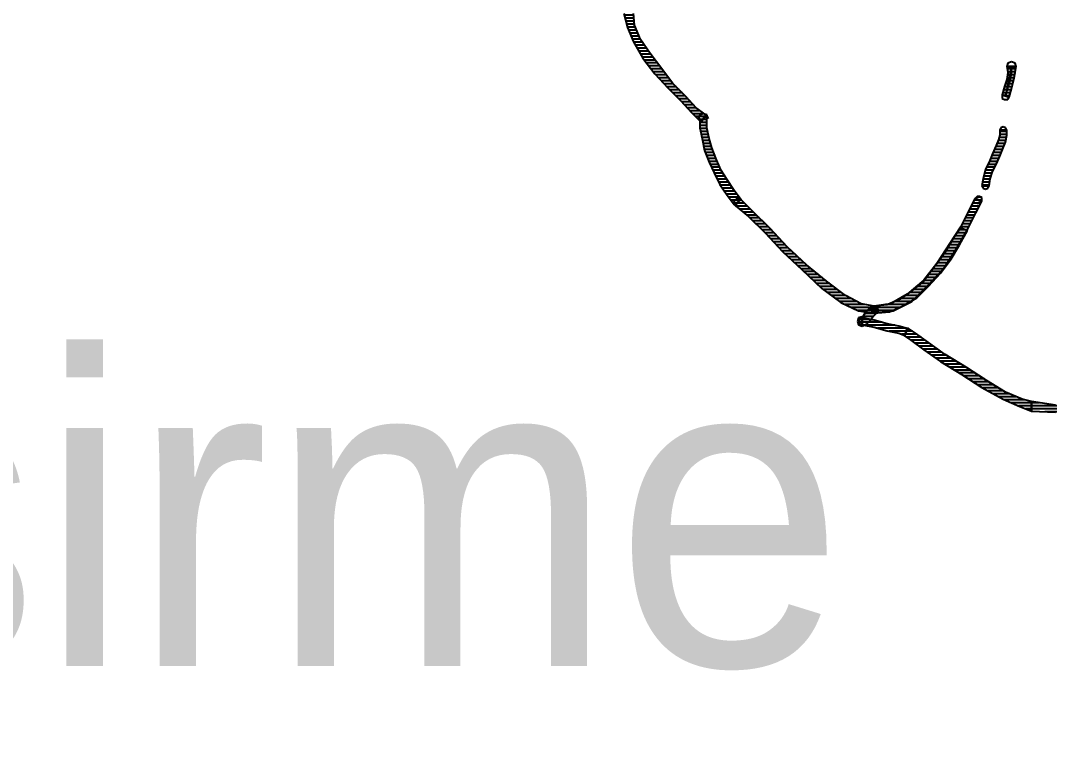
# Model space of a CAD drawing. Header units: millimetres. Extents: x 11489 to 12006, y 36725 to 37730.
# Drawn here: x 11693.56 to 11736.69, y 37559.31 to 37590.38 of the extents above; entities that cross this region are included whole.
import ezdxf

# ---------------------------------------------------------------- set-up
doc = ezdxf.new("R2010")
doc.units = ezdxf.units.MM
doc.layers.add('OC-Mutfak_Ekipman', color=252, linetype='Continuous')
doc.styles.add('TAKSİM', font='GOTHIC.TTF', dxfattribs={"height": 7})
pattern_1 = [(360, (-19413.11011, 29189.02214), (1e-16, 0.125), [25])]

# ---------------------------------------------------------------- blocks, each defined once
blk = doc.blocks.new('A$C0b4f8896')
at = {"ltscale": 30}
h = blk.add_hatch(dxfattribs=at)
h.set_pattern_fill('DC_LINES', color=256, scale=0.1, style=0)
h.set_pattern_definition(pattern_1)
edge = h.paths.add_edge_path(flags=0)
edge.add_line((35.964, 66.148), (36.958, 65.802))
edge.add_line((36.958, 65.802), (38.398, 65.456))
edge.add_line((38.398, 65.456), (39.839, 65.159))
edge.add_line((39.839, 65.159), (40.832, 65.011))
edge.add_line((40.832, 65.011), (40.832, 65.406))
edge.add_line((40.832, 65.406), (39.839, 65.456))
edge.add_line((39.839, 65.456), (38.398, 65.753))
edge.add_line((38.398, 65.753), (37.057, 66.099))
edge.add_line((37.057, 66.099), (36.063, 66.445))
h = blk.add_hatch(dxfattribs=at)
h.set_pattern_fill('DC_LINES', color=256, scale=0.1, style=0)
h.set_pattern_definition(pattern_1)
edge = h.paths.add_edge_path(flags=0)
edge.add_line((40.832, 65.406), (39.839, 65.456))
edge.add_line((39.839, 65.456), (38.398, 65.753))
edge.add_line((38.398, 65.753), (37.057, 66.099))
edge.add_line((37.057, 66.099), (36.063, 66.445))
edge.add_line((36.063, 66.445), (35.964, 66.148))
edge.add_line((35.964, 66.148), (36.958, 65.802))
edge.add_line((36.958, 65.802), (38.398, 65.456))
edge.add_line((38.398, 65.456), (39.839, 65.159))
edge.add_line((39.839, 65.159), (40.832, 65.011))
h = blk.add_hatch(dxfattribs=at)
h.set_pattern_fill('DC_LINES', color=256, scale=0.1, style=0)
h.set_pattern_definition(pattern_1)
edge = h.paths.add_edge_path(flags=0)
edge.add_line((46.147, 62.24), (46.197, 62.24))
edge.add_line((46.197, 62.24), (45.899, 62.438))
edge.add_line((45.899, 62.438), (45.353, 62.834))
edge.add_line((45.353, 62.834), (44.657, 63.328))
edge.add_line((44.657, 63.328), (43.763, 63.873))
edge.add_line((43.763, 63.873), (42.919, 64.417))
edge.add_line((42.919, 64.417), (42.024, 64.911))
edge.add_line((42.024, 64.911), (41.329, 65.209))
edge.add_line((41.329, 65.209), (40.832, 65.406))
edge.add_line((40.832, 65.406), (40.832, 65.011))
edge.add_line((40.832, 65.011), (41.23, 64.911))
edge.add_line((41.23, 64.911), (41.925, 64.614))
edge.add_line((41.925, 64.614), (42.72, 64.12))
edge.add_line((42.72, 64.12), (43.564, 63.576))
edge.add_line((43.564, 63.576), (44.458, 63.031))
edge.add_line((44.458, 63.031), (45.154, 62.537))
edge.add_line((45.154, 62.537), (45.7, 62.141))
edge.add_line((45.7, 62.141), (45.998, 61.943))
edge.add_line((45.998, 61.943), (46.048, 61.943))
h = blk.add_hatch(dxfattribs=at)
h.set_pattern_fill('DC_LINES', color=256, scale=0.1, style=0)
h.set_pattern_definition(pattern_1)
edge = h.paths.add_edge_path(flags=0)
edge.add_line((40.832, 65.011), (41.23, 64.911))
edge.add_line((41.23, 64.911), (41.925, 64.614))
edge.add_line((41.925, 64.614), (42.72, 64.12))
edge.add_line((42.72, 64.12), (43.564, 63.576))
edge.add_line((43.564, 63.576), (44.458, 63.031))
edge.add_line((44.458, 63.031), (45.154, 62.537))
edge.add_line((45.154, 62.537), (45.7, 62.141))
edge.add_line((45.7, 62.141), (45.998, 61.943))
edge.add_line((45.998, 61.943), (46.197, 62.24))
edge.add_line((46.197, 62.24), (45.899, 62.438))
edge.add_line((45.899, 62.438), (45.353, 62.834))
edge.add_line((45.353, 62.834), (44.657, 63.328))
edge.add_line((44.657, 63.328), (43.763, 63.873))
edge.add_line((43.763, 63.873), (42.919, 64.417))
edge.add_line((42.919, 64.417), (42.024, 64.911))
edge.add_line((42.024, 64.911), (41.329, 65.209))
edge.add_line((41.329, 65.209), (40.832, 65.406))
h = blk.add_hatch(dxfattribs=at)
h.set_pattern_fill('DC_LINES', color=256, scale=0.1, style=0)
h.set_pattern_definition(pattern_1)
edge = h.paths.add_edge_path(flags=0)
edge.add_line((45.998, 61.943), (46.048, 61.943))
edge.add_line((46.048, 61.943), (46.396, 61.844))
edge.add_line((46.396, 61.844), (46.892, 61.745))
edge.add_line((46.892, 61.745), (47.439, 61.597))
edge.add_line((47.439, 61.597), (47.936, 61.498))
edge.add_line((47.936, 61.498), (47.936, 61.795))
edge.add_line((47.936, 61.795), (47.439, 61.894))
edge.add_line((47.439, 61.894), (46.892, 62.042))
edge.add_line((46.892, 62.042), (46.396, 62.141))
edge.add_line((46.396, 62.141), (46.147, 62.24))
edge.add_line((46.147, 62.24), (46.197, 62.24))
h = blk.add_hatch(dxfattribs=at)
h.set_pattern_fill('DC_LINES', color=256, scale=0.1, style=0)
h.set_pattern_definition(pattern_1)
edge = h.paths.add_edge_path(flags=0)
edge.add_line((47.936, 61.448), (47.936, 61.795))
edge.add_line((47.936, 61.795), (47.439, 61.894))
edge.add_line((47.439, 61.894), (46.892, 62.042))
edge.add_line((46.892, 62.042), (46.396, 62.141))
edge.add_line((46.396, 62.141), (46.147, 62.24))
edge.add_line((46.147, 62.24), (46.048, 61.943))
edge.add_line((46.048, 61.943), (46.396, 61.844))
edge.add_line((46.396, 61.844), (46.892, 61.745))
edge.add_line((46.892, 61.745), (47.439, 61.597))
edge.add_line((47.439, 61.597), (47.936, 61.498))
edge.add_line((47.936, 61.498), (47.936, 61.844))
edge.add_line((47.936, 61.844), (47.936, 61.498))
edge.add_line((47.936, 61.498), (48.035, 61.548))
edge.add_line((48.035, 61.548), (48.085, 61.646))
edge.add_line((48.085, 61.646), (48.035, 61.745))
edge.add_line((48.035, 61.745), (47.936, 61.795))
h = blk.add_hatch(dxfattribs=at)
h.set_pattern_fill('DC_LINES', color=256, scale=0.1, style=0)
h.set_pattern_definition(pattern_1)
edge = h.paths.add_edge_path(flags=0)
edge.add_line((47.439, 61.003), (47.538, 61.003))
edge.add_line((47.538, 61.003), (47.787, 61.25))
edge.add_line((47.787, 61.25), (47.886, 61.398))
edge.add_line((47.886, 61.398), (47.936, 61.448))
edge.add_line((47.936, 61.448), (47.936, 61.844))
edge.add_line((47.936, 61.844), (47.737, 61.745))
edge.add_line((47.737, 61.745), (47.588, 61.597))
edge.add_line((47.588, 61.597), (47.489, 61.448))
edge.add_line((47.489, 61.448), (47.34, 61.3))
edge.add_line((47.34, 61.3), (47.439, 61.3))
edge.add_line((47.439, 61.3), (47.34, 61.3))
edge.add_line((47.34, 61.3), (47.24, 61.201))
edge.add_line((47.24, 61.201), (47.29, 61.102))
edge.add_line((47.29, 61.102), (47.389, 61.003))
edge.add_line((47.389, 61.003), (47.538, 61.003))
h = blk.add_hatch(dxfattribs=at)
h.set_pattern_fill('DC_LINES', color=256, scale=0.1, style=0)
h.set_pattern_definition(pattern_1)
edge = h.paths.add_edge_path(flags=0)
edge.add_line((47.936, 61.498), (47.936, 61.844))
edge.add_line((47.936, 61.844), (47.737, 61.745))
edge.add_line((47.737, 61.745), (47.588, 61.597))
edge.add_line((47.588, 61.597), (47.489, 61.448))
edge.add_line((47.489, 61.448), (47.34, 61.3))
edge.add_line((47.34, 61.3), (47.538, 61.003))
edge.add_line((47.538, 61.003), (47.787, 61.25))
edge.add_line((47.787, 61.25), (47.886, 61.398))
edge.add_line((47.886, 61.398), (47.936, 61.448))
edge.add_line((47.936, 61.448), (47.936, 61.795))
edge.add_line((47.936, 61.795), (47.936, 61.448))
edge.add_line((47.936, 61.448), (48.085, 61.498))
edge.add_line((48.085, 61.498), (48.134, 61.646))
edge.add_line((48.134, 61.646), (48.085, 61.795))
edge.add_line((48.085, 61.795), (47.936, 61.844))
h = blk.add_hatch(dxfattribs=at)
h.set_pattern_fill('DC_LINES', color=256, scale=0.1, style=0)
h.set_pattern_definition(pattern_1)
edge = h.paths.add_edge_path(flags=0)
edge.add_line((43.018, 56.402), (43.217, 56.501))
edge.add_line((43.217, 56.501), (43.465, 56.995))
edge.add_line((43.465, 56.995), (43.813, 57.688))
edge.add_line((43.813, 57.688), (44.26, 58.381))
edge.add_line((44.26, 58.381), (44.806, 59.222))
edge.add_line((44.806, 59.222), (45.353, 59.915))
edge.add_line((45.353, 59.915), (46.048, 60.508))
edge.add_line((46.048, 60.508), (46.743, 60.904))
edge.add_line((46.743, 60.904), (47.439, 61.003))
edge.add_line((47.439, 61.003), (47.439, 61.3))
edge.add_line((47.439, 61.3), (46.644, 61.201))
edge.add_line((46.644, 61.201), (45.849, 60.806))
edge.add_line((45.849, 60.806), (45.154, 60.112))
edge.add_line((45.154, 60.112), (44.508, 59.42))
edge.add_line((44.508, 59.42), (43.962, 58.579))
edge.add_line((43.962, 58.579), (43.515, 57.787))
edge.add_line((43.515, 57.787), (43.167, 57.095))
edge.add_line((43.167, 57.095), (42.919, 56.6))
edge.add_line((42.919, 56.6), (43.117, 56.698))
edge.add_line((43.117, 56.698), (42.919, 56.6))
edge.add_line((42.919, 56.6), (42.919, 56.451))
edge.add_line((42.919, 56.451), (43.018, 56.402))
edge.add_line((43.018, 56.402), (43.117, 56.402))
edge.add_line((43.117, 56.402), (43.217, 56.501))
h = blk.add_hatch(dxfattribs=at)
h.set_pattern_fill('DC_LINES', color=256, scale=0.1, style=0)
h.set_pattern_definition(pattern_1)
h.paths.add_polyline_path([(47.439, 61.3), (46.793, 61.25), (46.247, 61.003), (45.651, 60.657), (45.154, 60.162), (44.657, 59.618), (44.21, 59.024), (43.862, 58.431), (43.515, 57.837), (43.813, 57.737), (44.16, 58.232), (44.508, 58.826), (44.955, 59.42), (45.353, 59.964), (45.849, 60.359), (46.346, 60.706), (46.892, 60.953), (47.439, 61.003), (47.538, 61.053), (47.588, 61.151), (47.538, 61.25)], flags=0)
h = blk.add_hatch(dxfattribs=at)
h.set_pattern_fill('DC_LINES', color=256, scale=0.1, style=0)
h.set_pattern_definition(pattern_1)
edge = h.paths.add_edge_path(flags=0)
edge.add_line((47.34, 61.3), (47.439, 61.003))
edge.add_line((47.439, 61.003), (47.985, 60.904))
edge.add_line((47.985, 60.904), (48.631, 60.558))
edge.add_line((48.631, 60.558), (49.426, 59.964))
edge.add_line((49.426, 59.964), (50.27, 59.271))
edge.add_line((50.27, 59.271), (51.065, 58.529))
edge.add_line((51.065, 58.529), (51.81, 57.737))
edge.add_line((51.81, 57.737), (52.506, 57.045))
edge.add_line((52.506, 57.045), (53.052, 56.501))
edge.add_line((53.052, 56.501), (53.251, 56.798))
edge.add_line((53.251, 56.798), (52.704, 57.243))
edge.add_line((52.704, 57.243), (52.009, 57.936))
edge.add_line((52.009, 57.936), (51.264, 58.728))
edge.add_line((51.264, 58.728), (50.469, 59.47))
edge.add_line((50.469, 59.47), (49.625, 60.261))
edge.add_line((49.625, 60.261), (48.83, 60.854))
edge.add_line((48.83, 60.854), (48.085, 61.201))
edge.add_line((48.085, 61.201), (47.439, 61.3))
edge.add_line((47.439, 61.3), (47.538, 61.003))
edge.add_line((47.538, 61.003), (47.439, 61.3))
edge.add_line((47.439, 61.3), (47.34, 61.25))
edge.add_line((47.34, 61.25), (47.29, 61.151))
edge.add_line((47.29, 61.151), (47.34, 61.053))
edge.add_line((47.34, 61.053), (47.439, 61.003))
h = blk.add_hatch(dxfattribs=at)
h.set_pattern_fill('DC_LINES', color=256, scale=0.1, style=0)
h.set_pattern_definition(pattern_1)
edge = h.paths.add_edge_path(flags=0)
edge.add_line((53.3, 56.748), (53.251, 56.798))
edge.add_line((53.251, 56.798), (52.704, 57.243))
edge.add_line((52.704, 57.243), (52.009, 57.936))
edge.add_line((52.009, 57.936), (51.264, 58.728))
edge.add_line((51.264, 58.728), (50.469, 59.47))
edge.add_line((50.469, 59.47), (49.625, 60.261))
edge.add_line((49.625, 60.261), (48.83, 60.854))
edge.add_line((48.83, 60.854), (48.085, 61.201))
edge.add_line((48.085, 61.201), (47.439, 61.3))
edge.add_line((47.439, 61.3), (47.439, 61.003))
edge.add_line((47.439, 61.003), (47.985, 60.904))
edge.add_line((47.985, 60.904), (48.631, 60.558))
edge.add_line((48.631, 60.558), (49.426, 59.964))
edge.add_line((49.426, 59.964), (50.27, 59.271))
edge.add_line((50.27, 59.271), (51.065, 58.529))
edge.add_line((51.065, 58.529), (51.81, 57.737))
edge.add_line((51.81, 57.737), (52.506, 57.045))
edge.add_line((52.506, 57.045), (53.052, 56.501))
edge.add_line((53.052, 56.501), (53.002, 56.551))
edge.add_line((53.002, 56.551), (53.052, 56.501))
edge.add_line((53.052, 56.501), (53.201, 56.501))
edge.add_line((53.201, 56.501), (53.3, 56.6))
edge.add_line((53.3, 56.6), (53.35, 56.698))
edge.add_line((53.35, 56.698), (53.251, 56.798))
h = blk.add_hatch(dxfattribs=at)
h.set_pattern_fill('DC_LINES', color=256, scale=0.1, style=0)
h.set_pattern_definition(pattern_1)
edge = h.paths.add_edge_path(flags=0)
edge.add_line((54.691, 53.285), (54.741, 53.137))
edge.add_line((54.741, 53.137), (54.741, 53.532))
edge.add_line((54.741, 53.532), (54.642, 53.978))
edge.add_line((54.642, 53.978), (54.542, 54.473))
edge.add_line((54.542, 54.473), (54.344, 54.967))
edge.add_line((54.344, 54.967), (54.145, 55.412))
edge.add_line((54.145, 55.412), (53.897, 55.907))
edge.add_line((53.897, 55.907), (53.599, 56.353))
edge.add_line((53.599, 56.353), (53.3, 56.748))
edge.add_line((53.3, 56.748), (53.002, 56.551))
edge.add_line((53.002, 56.551), (53.3, 56.154))
edge.add_line((53.3, 56.154), (53.599, 55.709))
edge.add_line((53.599, 55.709), (53.847, 55.313))
edge.add_line((53.847, 55.313), (54.046, 54.868))
edge.add_line((54.046, 54.868), (54.244, 54.373))
edge.add_line((54.244, 54.373), (54.344, 53.978))
edge.add_line((54.344, 53.978), (54.443, 53.532))
edge.add_line((54.443, 53.532), (54.443, 53.137))
edge.add_line((54.443, 53.137), (54.493, 52.988))
edge.add_line((54.493, 52.988), (54.393, 53.137))
edge.add_line((54.393, 53.137), (54.443, 52.988))
edge.add_line((54.443, 52.988), (54.592, 52.938))
edge.add_line((54.592, 52.938), (54.741, 52.988))
edge.add_line((54.741, 52.988), (54.791, 53.137))
h = blk.add_hatch(dxfattribs=at)
h.set_pattern_fill('DC_LINES', color=256, scale=0.1, style=0)
h.set_pattern_definition(pattern_1)
edge = h.paths.add_edge_path(flags=0)
edge.add_line((54.691, 53.285), (54.741, 53.137))
edge.add_line((54.741, 53.137), (54.741, 53.532))
edge.add_line((54.741, 53.532), (54.642, 53.978))
edge.add_line((54.642, 53.978), (54.542, 54.473))
edge.add_line((54.542, 54.473), (54.344, 54.967))
edge.add_line((54.344, 54.967), (54.145, 55.412))
edge.add_line((54.145, 55.412), (53.897, 55.907))
edge.add_line((53.897, 55.907), (53.599, 56.353))
edge.add_line((53.599, 56.353), (53.3, 56.748))
edge.add_line((53.3, 56.748), (53.002, 56.551))
edge.add_line((53.002, 56.551), (53.3, 56.154))
edge.add_line((53.3, 56.154), (53.599, 55.709))
edge.add_line((53.599, 55.709), (53.847, 55.313))
edge.add_line((53.847, 55.313), (54.046, 54.868))
edge.add_line((54.046, 54.868), (54.244, 54.373))
edge.add_line((54.244, 54.373), (54.344, 53.978))
edge.add_line((54.344, 53.978), (54.443, 53.532))
edge.add_line((54.443, 53.532), (54.443, 53.137))
edge.add_line((54.443, 53.137), (54.493, 52.988))
edge.add_line((54.493, 52.988), (54.393, 53.137))
edge.add_line((54.393, 53.137), (54.443, 52.988))
edge.add_line((54.443, 52.988), (54.592, 52.938))
edge.add_line((54.592, 52.938), (54.741, 52.988))
edge.add_line((54.741, 52.988), (54.791, 53.137))
h = blk.add_hatch(dxfattribs=at)
h.set_pattern_fill('DC_LINES', color=256, scale=0.1, style=0)
h.set_pattern_definition(pattern_1)
edge = h.paths.add_edge_path(flags=0)
edge.add_line((42.173, 53.631), (42.173, 53.829))
edge.add_line((42.173, 53.829), (42.223, 54.027))
edge.add_line((42.223, 54.027), (42.322, 54.274))
edge.add_line((42.322, 54.274), (42.471, 54.621))
edge.add_line((42.471, 54.621), (42.62, 54.967))
edge.add_line((42.62, 54.967), (42.77, 55.264))
edge.add_line((42.77, 55.264), (42.869, 55.66))
edge.add_line((42.869, 55.66), (42.919, 55.957))
edge.add_line((42.919, 55.957), (42.62, 55.957))
edge.add_line((42.62, 55.957), (42.571, 55.66))
edge.add_line((42.571, 55.66), (42.471, 55.363))
edge.add_line((42.471, 55.363), (42.322, 55.066))
edge.add_line((42.322, 55.066), (42.173, 54.72))
edge.add_line((42.173, 54.72), (42.024, 54.373))
edge.add_line((42.024, 54.373), (41.925, 54.126))
edge.add_line((41.925, 54.126), (41.875, 53.829))
edge.add_line((41.875, 53.829), (41.875, 53.631))
h = blk.add_hatch(dxfattribs=at)
h.set_pattern_fill('DC_LINES', color=256, scale=0.1, style=0)
h.set_pattern_definition(pattern_1)
edge = h.paths.add_edge_path(flags=0)
edge.add_line((57.87, 48.832), (57.92, 48.733))
edge.add_line((57.92, 48.733), (57.771, 49.327))
edge.add_line((57.771, 49.327), (57.523, 49.921))
edge.add_line((57.523, 49.921), (57.125, 50.613))
edge.add_line((57.125, 50.613), (56.629, 51.257))
edge.add_line((56.629, 51.257), (56.082, 51.851))
edge.add_line((56.082, 51.851), (55.536, 52.395))
edge.add_line((55.536, 52.395), (55.089, 52.889))
edge.add_line((55.089, 52.889), (54.691, 53.285))
edge.add_line((54.691, 53.285), (54.493, 52.988))
edge.add_line((54.493, 52.988), (54.89, 52.691))
edge.add_line((54.89, 52.691), (55.337, 52.196))
edge.add_line((55.337, 52.196), (55.883, 51.652))
edge.add_line((55.883, 51.652), (56.331, 51.059))
edge.add_line((56.331, 51.059), (56.827, 50.415))
edge.add_line((56.827, 50.415), (57.225, 49.821))
edge.add_line((57.225, 49.821), (57.473, 49.228))
edge.add_line((57.473, 49.228), (57.523, 48.733))
edge.add_line((57.523, 48.733), (57.572, 48.634))
edge.add_line((57.572, 48.634), (57.523, 48.733))
edge.add_line((57.523, 48.733), (57.572, 48.585))
edge.add_line((57.572, 48.585), (57.721, 48.535))
edge.add_line((57.721, 48.535), (57.87, 48.585))
edge.add_line((57.87, 48.585), (57.92, 48.733))
h = blk.add_hatch(dxfattribs=at)
h.set_pattern_fill('DC_LINES', color=256, scale=0.1, style=0)
h.set_pattern_definition(pattern_1)
edge = h.paths.add_edge_path(flags=0)
edge.add_line((57.87, 48.832), (57.92, 48.733))
edge.add_line((57.92, 48.733), (57.771, 49.327))
edge.add_line((57.771, 49.327), (57.523, 49.921))
edge.add_line((57.523, 49.921), (57.125, 50.613))
edge.add_line((57.125, 50.613), (56.629, 51.257))
edge.add_line((56.629, 51.257), (56.082, 51.851))
edge.add_line((56.082, 51.851), (55.536, 52.395))
edge.add_line((55.536, 52.395), (55.089, 52.889))
edge.add_line((55.089, 52.889), (54.691, 53.285))
edge.add_line((54.691, 53.285), (54.493, 52.988))
edge.add_line((54.493, 52.988), (54.89, 52.691))
edge.add_line((54.89, 52.691), (55.337, 52.196))
edge.add_line((55.337, 52.196), (55.883, 51.652))
edge.add_line((55.883, 51.652), (56.331, 51.059))
edge.add_line((56.331, 51.059), (56.827, 50.415))
edge.add_line((56.827, 50.415), (57.225, 49.821))
edge.add_line((57.225, 49.821), (57.473, 49.228))
edge.add_line((57.473, 49.228), (57.523, 48.733))
edge.add_line((57.523, 48.733), (57.572, 48.634))
edge.add_line((57.572, 48.634), (57.523, 48.733))
edge.add_line((57.523, 48.733), (57.572, 48.585))
edge.add_line((57.572, 48.585), (57.721, 48.535))
edge.add_line((57.721, 48.535), (57.87, 48.585))
edge.add_line((57.87, 48.585), (57.92, 48.733))
h = blk.add_hatch(dxfattribs=at)
h.set_pattern_fill('DC_LINES', color=256, scale=0.1, style=0)
h.set_pattern_definition(pattern_1)
edge = h.paths.add_edge_path(flags=0)
edge.add_line((41.875, 50.96), (41.826, 51.207))
edge.add_line((41.826, 51.207), (41.875, 51.504))
edge.add_line((41.875, 51.504), (41.975, 51.801))
edge.add_line((41.975, 51.801), (42.074, 52.147))
edge.add_line((42.074, 52.147), (41.776, 52.246))
edge.add_line((41.776, 52.246), (41.677, 51.899))
edge.add_line((41.677, 51.899), (41.577, 51.504))
edge.add_line((41.577, 51.504), (41.528, 51.207))
edge.add_line((41.528, 51.207), (41.478, 50.96))
h = blk.add_hatch(dxfattribs=at)
h.set_pattern_fill('DC_LINES', color=256, scale=0.1, style=0)
h.set_pattern_definition(pattern_1)
h.paths.add_polyline_path([(41.925, 52.196), (41.826, 51.851), (41.726, 51.504), (41.677, 51.207), (41.677, 50.96)], flags=0)
for p, q in [((40.832, 65.406), (39.839, 65.456)), ((40.832, 65.406), (39.839, 65.456)), ((39.839, 65.159), (40.832, 65.011)), ((39.839, 65.159), (40.832, 65.011)), ((41.329, 65.209), (40.832, 65.406)), ((40.832, 65.406), (40.832, 65.406)), ((40.832, 65.406), (40.832, 65.011)), ((41.329, 65.209), (40.832, 65.406)), ((40.832, 65.406), (40.832, 65.011)), ((40.832, 65.011), (40.832, 65.406)), ((40.832, 65.406), (40.832, 65.406)), ((40.832, 65.011), (40.832, 65.406)), ((40.832, 65.406), (40.832, 65.406)), ((42.024, 64.911), (41.329, 65.209)), ((42.024, 64.911), (41.329, 65.209)), ((40.832, 65.011), (40.832, 65.011)), ((40.832, 65.011), (41.23, 64.911)), ((40.832, 65.011), (40.832, 65.011)), ((40.832, 65.011), (41.23, 64.911)), ((40.832, 65.011), (40.832, 65.011)), ((41.23, 64.911), (41.925, 64.614)), ((41.23, 64.911), (41.925, 64.614)), ((42.919, 64.417), (42.024, 64.911)), ((42.919, 64.417), (42.024, 64.911)), ((41.925, 64.614), (42.72, 64.12)), ((41.925, 64.614), (42.72, 64.12)), ((43.763, 63.873), (42.919, 64.417)), ((43.763, 63.873), (42.919, 64.417)), ((42.72, 64.12), (43.564, 63.576)), ((42.72, 64.12), (43.564, 63.576)), ((44.657, 63.328), (43.763, 63.873)), ((44.657, 63.328), (43.763, 63.873)), ((43.564, 63.576), (44.458, 63.031)), ((43.564, 63.576), (44.458, 63.031)), ((44.458, 63.031), (45.154, 62.537)), ((44.458, 63.031), (45.154, 62.537)), ((45.353, 62.834), (44.657, 63.328)), ((45.353, 62.834), (44.657, 63.328)), ((45.154, 62.537), (45.7, 62.141)), ((45.154, 62.537), (45.7, 62.141)), ((45.899, 62.438), (45.353, 62.834)), ((45.899, 62.438), (45.353, 62.834)), ((45.7, 62.141), (45.998, 61.943)), ((45.7, 62.141), (45.998, 61.943)), ((46.197, 62.24), (45.899, 62.438)), ((46.197, 62.24), (45.899, 62.438)), ((46.197, 62.24), (45.998, 61.943)), ((45.998, 61.943), (46.197, 62.24)), ((46.048, 61.943), (46.147, 62.24)), ((46.147, 62.24), (46.048, 61.943)), ((46.396, 62.141), (46.147, 62.24)), ((46.147, 62.24), (46.197, 62.24)), ((46.147, 62.24), (46.197, 62.24)), ((46.147, 62.24), (46.147, 62.24)), ((46.396, 62.141), (46.147, 62.24)), ((46.892, 62.042), (46.396, 62.141)), ((46.892, 62.042), (46.396, 62.141)), ((45.998, 61.943), (46.048, 61.943)), ((45.998, 61.943), (45.998, 61.943)), ((45.998, 61.943), (46.048, 61.943)), ((46.048, 61.943), (46.396, 61.844)), ((46.048, 61.943), (46.396, 61.844)), ((46.396, 61.844), (46.892, 61.745)), ((46.396, 61.844), (46.892, 61.745)), ((47.439, 61.894), (46.892, 62.042)), ((47.439, 61.894), (46.892, 62.042)), ((46.892, 61.745), (47.439, 61.597)), ((46.892, 61.745), (47.439, 61.597)), ((47.936, 61.795), (47.439, 61.894)), ((47.936, 61.795), (47.439, 61.894)), ((47.737, 61.745), (47.588, 61.597)), ((47.737, 61.745), (47.588, 61.597)), ((47.936, 61.844), (47.737, 61.745)), ((47.936, 61.844), (47.737, 61.745)), ((47.936, 61.498), (47.936, 61.844)), ((47.936, 61.844), (47.936, 61.498)), ((47.936, 61.498), (47.936, 61.844)), ((48.085, 61.795), (47.936, 61.844)), ((47.936, 61.844), (47.936, 61.498)), ((47.936, 61.448), (47.936, 61.844)), ((47.936, 61.498), (47.936, 61.795)), ((47.936, 61.448), (47.936, 61.795)), ((48.035, 61.745), (47.936, 61.795)), ((47.936, 61.795), (47.936, 61.448)), ((47.936, 61.448), (47.936, 61.795)), ((47.936, 61.795), (47.936, 61.448)), ((48.085, 61.646), (48.035, 61.745)), ((48.134, 61.646), (48.085, 61.795)), ((46.793, 61.25), (46.247, 61.003)), ((47.439, 61.3), (46.644, 61.201)), ((47.439, 61.3), (46.793, 61.25)), ((47.34, 61.3), (47.24, 61.201)), ((47.34, 61.25), (47.29, 61.151)), ((47.489, 61.448), (47.34, 61.3)), ((47.489, 61.448), (47.34, 61.3)), ((47.34, 61.3), (47.439, 61.003)), ((47.439, 61.3), (47.34, 61.25)), ((47.439, 61.003), (47.34, 61.3)), ((47.34, 61.3), (47.34, 61.3)), ((47.34, 61.3), (47.538, 61.003)), ((47.34, 61.3), (47.439, 61.3)), ((47.439, 61.3), (47.34, 61.3)), ((47.439, 61.597), (47.936, 61.498)), ((47.439, 61.597), (47.936, 61.498)), ((48.085, 61.201), (47.439, 61.3)), ((47.439, 61.3), (47.538, 61.003)), ((47.538, 61.003), (47.439, 61.3)), ((47.439, 61.3), (47.439, 61.3)), ((47.538, 61.25), (47.439, 61.3)), ((47.439, 61.3), (47.439, 61.3)), ((47.439, 61.3), (47.439, 61.3)), ((48.085, 61.201), (47.439, 61.3)), ((47.439, 61.3), (47.439, 61.003)), ((47.439, 61.003), (47.439, 61.3)), ((47.588, 61.597), (47.489, 61.448)), ((47.588, 61.597), (47.489, 61.448)), ((47.588, 61.151), (47.538, 61.25)), ((47.538, 61.003), (47.787, 61.25)), ((47.538, 61.003), (47.787, 61.25)), ((47.787, 61.25), (47.886, 61.398)), ((47.787, 61.25), (47.886, 61.398)), ((47.886, 61.398), (47.936, 61.448)), ((47.886, 61.398), (47.936, 61.448)), ((47.936, 61.498), (48.035, 61.548)), ((47.936, 61.448), (48.085, 61.498)), ((47.936, 61.498), (47.936, 61.498)), ((47.936, 61.448), (47.936, 61.448)), ((47.936, 61.448), (47.936, 61.448)), ((47.936, 61.448), (47.936, 61.448)), ((48.035, 61.548), (48.085, 61.646)), ((48.085, 61.498), (48.134, 61.646)), ((46.247, 61.003), (45.651, 60.657)), ((46.644, 61.201), (45.849, 60.806)), ((46.048, 60.508), (46.743, 60.904)), ((46.346, 60.706), (46.892, 60.953)), ((46.743, 60.904), (47.439, 61.003)), ((46.892, 60.953), (47.439, 61.003)), ((47.24, 61.201), (47.29, 61.102)), ((47.29, 61.151), (47.34, 61.053)), ((47.29, 61.102), (47.389, 61.003)), ((47.34, 61.053), (47.439, 61.003)), ((47.389, 61.003), (47.538, 61.003)), ((47.439, 61.003), (47.538, 61.053)), ((47.439, 61.003), (47.985, 60.904)), ((47.439, 61.003), (47.439, 61.003)), ((47.439, 61.003), (47.439, 61.003)), ((47.439, 61.003), (47.985, 60.904)), ((47.439, 61.003), (47.538, 61.003)), ((47.538, 61.003), (47.439, 61.003)), ((47.439, 61.003), (47.439, 61.003)), ((47.538, 61.053), (47.588, 61.151)), ((47.985, 60.904), (48.631, 60.558)), ((47.985, 60.904), (48.631, 60.558)), ((48.83, 60.854), (48.085, 61.201)), ((48.83, 60.854), (48.085, 61.201)), ((49.625, 60.261), (48.83, 60.854)), ((49.625, 60.261), (48.83, 60.854)), ((45.849, 60.806), (45.154, 60.112)), ((45.651, 60.657), (45.154, 60.162)), ((45.353, 59.915), (46.048, 60.508)), ((45.849, 60.359), (46.346, 60.706)), ((48.631, 60.558), (49.426, 59.964)), ((48.631, 60.558), (49.426, 59.964)), ((45.154, 60.112), (44.508, 59.42)), ((45.154, 60.162), (44.657, 59.618)), ((44.955, 59.42), (45.353, 59.964)), ((45.353, 59.964), (45.849, 60.359)), ((49.426, 59.964), (50.27, 59.271)), ((49.426, 59.964), (50.27, 59.271)), ((50.469, 59.47), (49.625, 60.261)), ((50.469, 59.47), (49.625, 60.261)), ((44.657, 59.618), (44.21, 59.024)), ((44.806, 59.222), (45.353, 59.915)), ((44.508, 59.42), (43.962, 58.579)), ((44.26, 58.381), (44.806, 59.222)), ((44.508, 58.826), (44.955, 59.42)), ((50.27, 59.271), (51.065, 58.529)), ((50.27, 59.271), (51.065, 58.529)), ((51.264, 58.728), (50.469, 59.47)), ((51.264, 58.728), (50.469, 59.47)), ((44.21, 59.024), (43.862, 58.431)), ((44.16, 58.232), (44.508, 58.826)), ((52.009, 57.936), (51.264, 58.728)), ((52.009, 57.936), (51.264, 58.728)), ((43.962, 58.579), (43.515, 57.787)), ((43.862, 58.431), (43.515, 57.837)), ((43.813, 57.688), (44.26, 58.381)), ((43.813, 57.737), (44.16, 58.232)), ((51.065, 58.529), (51.81, 57.737)), ((51.065, 58.529), (51.81, 57.737)), ((43.515, 57.837), (43.813, 57.737)), ((52.704, 57.243), (52.009, 57.936)), ((52.704, 57.243), (52.009, 57.936)), ((43.515, 57.787), (43.167, 57.095)), ((43.465, 56.995), (43.813, 57.688)), ((51.81, 57.737), (52.506, 57.045)), ((51.81, 57.737), (52.506, 57.045)), ((43.167, 57.095), (42.919, 56.6)), ((43.217, 56.501), (43.465, 56.995)), ((52.506, 57.045), (53.052, 56.501)), ((52.506, 57.045), (53.052, 56.501)), ((53.251, 56.798), (52.704, 57.243)), ((53.251, 56.798), (52.704, 57.243)), ((42.919, 56.6), (43.117, 56.698)), ((43.117, 56.698), (42.919, 56.6)), ((42.919, 56.6), (42.919, 56.451)), ((43.018, 56.402), (43.217, 56.501)), ((43.217, 56.501), (43.018, 56.402)), ((43.117, 56.402), (43.217, 56.501)), ((53.3, 56.748), (53.002, 56.551)), ((53.3, 56.748), (53.002, 56.551)), ((53.052, 56.501), (53.002, 56.551)), ((53.002, 56.551), (53.052, 56.501)), ((53.002, 56.551), (53.3, 56.154)), ((53.002, 56.551), (53.3, 56.154)), ((53.052, 56.501), (53.251, 56.798)), ((53.052, 56.501), (53.201, 56.501)), ((53.201, 56.501), (53.3, 56.6)), ((53.3, 56.748), (53.251, 56.798)), ((53.35, 56.698), (53.251, 56.798)), ((53.251, 56.798), (53.3, 56.748)), ((53.3, 56.748), (53.3, 56.748)), ((53.599, 56.353), (53.3, 56.748)), ((53.599, 56.353), (53.3, 56.748)), ((53.3, 56.6), (53.35, 56.698)), ((42.77, 56.105), (42.67, 56.056)), ((42.869, 56.056), (42.77, 56.105)), ((42.919, 56.451), (43.018, 56.402)), ((43.018, 56.402), (43.117, 56.402)), ((43.018, 56.402), (43.018, 56.402)), ((53.3, 56.154), (53.599, 55.709)), ((53.3, 56.154), (53.599, 55.709)), ((53.897, 55.907), (53.599, 56.353)), ((53.897, 55.907), (53.599, 56.353)), ((42.571, 55.66), (42.471, 55.363)), ((42.62, 55.957), (42.571, 55.66)), ((42.67, 56.056), (42.62, 55.957)), ((42.62, 55.957), (42.919, 55.957)), ((42.919, 55.957), (42.62, 55.957)), ((42.77, 55.264), (42.869, 55.66)), ((42.919, 55.957), (42.869, 56.056)), ((42.869, 55.66), (42.919, 55.957)), ((42.919, 55.957), (42.919, 55.957)), ((53.599, 55.709), (53.847, 55.313)), ((53.599, 55.709), (53.847, 55.313)), ((54.145, 55.412), (53.897, 55.907)), ((54.145, 55.412), (53.897, 55.907)), ((42.471, 55.363), (42.322, 55.066)), ((42.62, 54.967), (42.77, 55.264)), ((53.847, 55.313), (54.046, 54.868)), ((53.847, 55.313), (54.046, 54.868)), ((54.344, 54.967), (54.145, 55.412)), ((54.344, 54.967), (54.145, 55.412)), ((42.322, 55.066), (42.173, 54.72)), ((42.471, 54.621), (42.62, 54.967)), ((54.046, 54.868), (54.244, 54.373)), ((54.046, 54.868), (54.244, 54.373)), ((54.542, 54.473), (54.344, 54.967)), ((54.542, 54.473), (54.344, 54.967)), ((42.024, 54.373), (41.925, 54.126)), ((42.173, 54.72), (42.024, 54.373)), ((42.322, 54.274), (42.471, 54.621)), ((54.244, 54.373), (54.344, 53.978)), ((54.244, 54.373), (54.344, 53.978)), ((54.642, 53.978), (54.542, 54.473)), ((54.642, 53.978), (54.542, 54.473)), ((41.925, 54.126), (41.875, 53.829)), ((42.173, 53.829), (42.223, 54.027)), ((42.223, 54.027), (42.322, 54.274)), ((54.344, 53.978), (54.443, 53.532)), ((54.344, 53.978), (54.443, 53.532)), ((54.741, 53.532), (54.642, 53.978)), ((54.741, 53.532), (54.642, 53.978)), ((41.875, 53.829), (41.875, 53.631)), ((41.875, 53.631), (42.173, 53.631)), ((41.875, 53.631), (41.925, 53.532)), ((42.173, 53.631), (41.875, 53.631)), ((41.875, 53.631), (41.875, 53.631)), ((41.925, 53.532), (42.024, 53.482)), ((42.024, 53.482), (42.124, 53.532)), ((42.124, 53.532), (42.173, 53.631)), ((42.173, 53.631), (42.173, 53.829)), ((42.173, 53.631), (42.173, 53.631)), ((54.443, 53.532), (54.443, 53.137)), ((54.443, 53.532), (54.443, 53.137)), ((54.741, 53.137), (54.741, 53.532)), ((54.741, 53.137), (54.741, 53.532)), ((54.493, 52.988), (54.393, 53.137)), ((54.393, 53.137), (54.443, 52.988)), ((54.493, 52.988), (54.393, 53.137)), ((54.393, 53.137), (54.443, 52.988)), ((54.443, 53.137), (54.493, 52.988)), ((54.443, 53.137), (54.493, 52.988)), ((54.691, 53.285), (54.493, 52.988)), ((54.691, 53.285), (54.493, 52.988)), ((54.691, 53.285), (54.741, 53.137)), ((54.791, 53.137), (54.691, 53.285)), ((54.691, 53.285), (54.691, 53.285)), ((54.691, 53.285), (54.741, 53.137)), ((54.791, 53.137), (54.691, 53.285)), ((54.691, 53.285), (54.691, 53.285)), ((55.089, 52.889), (54.691, 53.285)), ((55.089, 52.889), (54.691, 53.285)), ((54.741, 52.988), (54.791, 53.137)), ((54.741, 52.988), (54.791, 53.137)), ((54.443, 52.988), (54.592, 52.938)), ((54.443, 52.988), (54.592, 52.938)), ((54.493, 52.988), (54.89, 52.691)), ((54.493, 52.988), (54.89, 52.691)), ((54.592, 52.938), (54.741, 52.988)), ((54.592, 52.938), (54.741, 52.988)), ((54.89, 52.691), (55.337, 52.196)), ((54.89, 52.691), (55.337, 52.196)), ((55.536, 52.395), (55.089, 52.889)), ((55.536, 52.395), (55.089, 52.889)), ((41.776, 52.246), (41.677, 51.899)), ((41.677, 50.96), (41.925, 52.196)), ((41.826, 52.345), (41.776, 52.246)), ((41.776, 52.246), (42.074, 52.147)), ((42.074, 52.147), (41.776, 52.246)), ((41.975, 52.345), (41.826, 52.345)), ((41.925, 52.196), (41.826, 51.851)), ((41.925, 52.196), (41.925, 52.196)), ((41.925, 52.196), (41.925, 52.196)), ((42.074, 52.295), (41.975, 52.345)), ((42.074, 52.147), (42.074, 52.295)), ((55.337, 52.196), (55.883, 51.652)), ((55.337, 52.196), (55.883, 51.652)), ((56.082, 51.851), (55.536, 52.395)), ((56.082, 51.851), (55.536, 52.395)), ((41.677, 51.899), (41.577, 51.504)), ((41.826, 51.851), (41.726, 51.504)), ((41.875, 51.504), (41.975, 51.801)), ((41.975, 51.801), (42.074, 52.147)), ((42.074, 52.147), (42.074, 52.147)), ((56.629, 51.257), (56.082, 51.851)), ((56.629, 51.257), (56.082, 51.851)), ((41.577, 51.504), (41.528, 51.207)), ((41.726, 51.504), (41.677, 51.207)), ((41.826, 51.207), (41.875, 51.504)), ((55.883, 51.652), (56.331, 51.059)), ((55.883, 51.652), (56.331, 51.059)), ((41.528, 51.207), (41.478, 50.96)), ((41.478, 50.96), (41.528, 50.812)), ((41.875, 50.96), (41.478, 50.96)), ((41.478, 50.96), (41.478, 50.96)), ((41.478, 50.96), (41.875, 50.96)), ((41.677, 51.207), (41.677, 50.96)), ((41.875, 50.96), (41.826, 51.207)), ((41.826, 50.812), (41.875, 50.96)), ((41.875, 50.96), (41.875, 50.96)), ((56.331, 51.059), (56.827, 50.415)), ((56.331, 51.059), (56.827, 50.415)), ((57.125, 50.613), (56.629, 51.257)), ((57.125, 50.613), (56.629, 51.257)), ((41.528, 50.812), (41.677, 50.762)), ((41.677, 50.762), (41.826, 50.812)), ((57.523, 49.921), (57.125, 50.613)), ((57.523, 49.921), (57.125, 50.613)), ((56.827, 50.415), (57.225, 49.821)), ((56.827, 50.415), (57.225, 49.821)), ((57.225, 49.821), (57.473, 49.228)), ((57.225, 49.821), (57.473, 49.228)), ((57.771, 49.327), (57.523, 49.921)), ((57.771, 49.327), (57.523, 49.921)), ((57.473, 49.228), (57.523, 48.733)), ((57.473, 49.228), (57.523, 48.733)), ((57.92, 48.733), (57.771, 49.327)), ((57.92, 48.733), (57.771, 49.327))]:
    blk.add_line(p, q, dxfattribs=at)

msp = doc.modelspace()

# ---------------------------------------------------------------- block references
at = {"layer": 'OC-Mutfak_Ekipman', "linetype": 'Continuous', "rotation": 180}
msp.add_blockref('A$C0b4f8896', (11776.773, 37639.412), dxfattribs=at)

# ---------------------------------------------------------------- texts
at = {"style": 'TAKSİM'}
msp.add_text('pişirme', height=13, dxfattribs=at).set_placement((11672.096, 37563.318))

doc.saveas('drawing.dxf')
